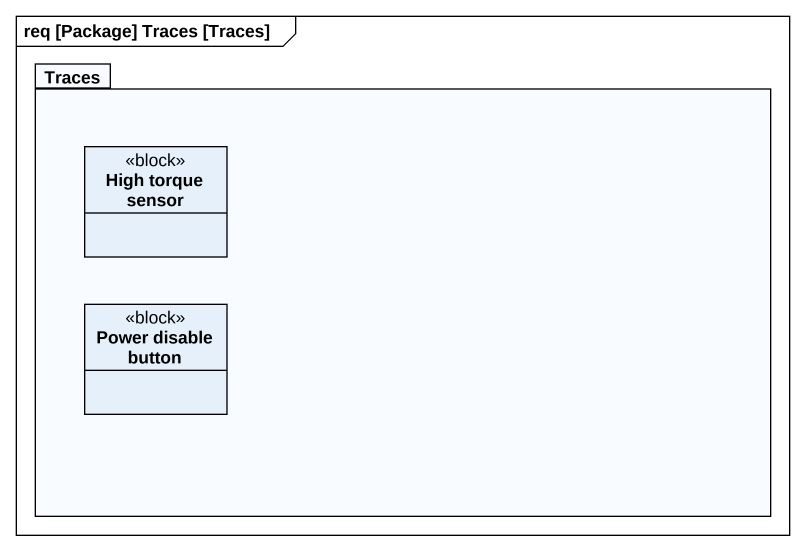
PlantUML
@startuml
mainframe req [Package] Traces [Traces]
hide circle
hide empty members
package Traces {
  class "High torque sensor" as High_torque_sensor <<block>>
  class "Power disable button" as Power_disable_button <<block>>
}
@enduml
